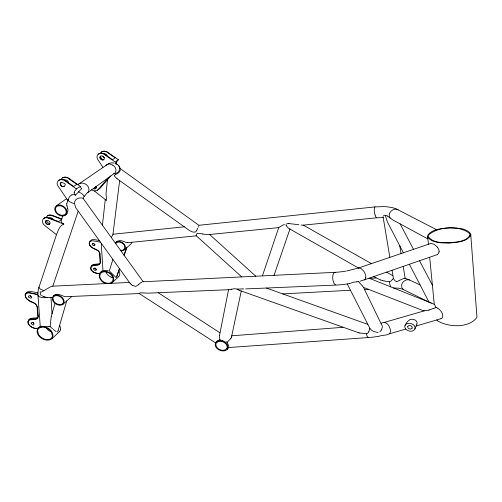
<?xml version="1.0" encoding="UTF-8"?>
<svg xmlns="http://www.w3.org/2000/svg" width="502" height="502" viewBox="0 0 502 502"><rect width="100%" height="100%" fill="white"/><g stroke="black" fill="none" stroke-linecap="round" stroke-linejoin="round"><path stroke-width="0.75" d="M68.536 182.759C68.517 180.927 66.383 179.478 64.664 180.074M37.631 330.975L38.441 334.25A10.837 9.394 4.9 0 0 44.546 339.088L46.686 339.572L49.014 339.44M52.415 335.825L51.455 332.23A10.881 9.431 4.9 0 0 45.481 327.649L43.323 327.178L40.988 327.323M382.386 326.94L381.501 329.883M439.024 251.584L438.974 251.991M37.932 292.892L31.068 291.48A5.472 4.744 4.9 0 0 30.352 291.373A3.966 3.439 4.9 0 0 27.215 292.151C21.209 295.91 29.693 302.392 33.64 302.8M102.433 225.21L105.276 199.564M107.472 179.766L106.029 193.621L106.518 200.549L94.414 190.998L91.546 189.888M112.912 234.735L119.639 180.582M74.221 192.442L74.265 192.21A3.928 3.407 4.9 0 1 74.829 190.992L76.429 188.947L78.657 187.397A4.499 3.903 4.9 0 1 78.833 187.277L80.558 186.631A3.075 2.667 4.9 0 0 81.236 188.181L81.719 188.639L75.488 195.109M365.707 277.769L364.647 279.677A1.826 1.581 4.9 0 1 364.245 279.871L359.997 281.208M28.118 321.807C28.024 326.984 37.154 331.088 40.229 326.206L37.964 295.22A27.773 24.077 4.9 0 1 39.037 287.088L56.506 234.61M68.04 199.997L68.868 201.283L71.717 202.745A20.758 17.997 4.9 0 0 74.641 203.636C73.976 199.771 77.81 197.506 81.274 197.957M219.474 335.612L228.561 289.698M120.317 170.052L120.273 170.247A5.277 4.574 4.9 0 1 119.915 171.094L119.037 172.293A9.714 8.421 4.9 0 1 116.42 174.156L115.698 174.514M231.491 337.068L241.261 290.991M369.874 328.346L347.265 283.95M438.93 252.186L438.66 252.964A4.675 4.054 4.9 0 1 438.384 253.441L438.309 253.554A4.28 3.709 4.9 0 1 437.775 254.144M139.179 293.406L140.422 292.804L143.723 292.948M116.232 162.786L116.401 162.303M51.185 316.85L50.106 326.57L48.782 326.695M109.405 270.609L112.881 259.459M51.204 316.768L54.969 303.352M58.15 330.467L66.703 300.974M58.132 330.542L57.517 331.998M442.657 316.856C443.479 313.537 440.474 310.173 437.863 308.259M67.682 212.246L67.958 210.319A11.81 10.241 4.9 0 0 67.726 208.499M62.712 215.992L61.075 221.388L61.859 222.781L63.804 224.099M66.816 203.674L68.203 199.514M262.414 275.899L278.748 227.594L208.28 234.641L203.203 234.095M52.798 286.19L78.199 211.216M416.892 324.097C418.467 320.37 411.508 317.013 408.12 321.079A13.328 11.552 4.9 0 0 407.266 321.876L405.453 324.399M116.338 277.531L119.426 268.557M124.032 255.154L126.491 247.975M116.941 276.326L119.551 268.733M124.157 255.336L126.774 247.731M274.048 275.328L289.93 229.056M46.165 217.492L46.316 217.134A3.702 3.207 4.9 0 1 47.332 215.948L47.728 215.672M412.173 328.001C412.744 325.742 408.873 324.549 407.762 326.432M112.812 235.087L111.331 237.239M407.724 326.513C407.135 328.772 411.012 329.971 412.129 328.095M405.34 324.65C402.347 330.04 412.387 333.811 414.909 329.036C416.484 324.054 407.561 321.029 405.032 325.39M61.3 179.327L61.319 179.277A4.323 3.752 4.9 0 1 61.476 178.932A3.978 3.445 4.9 0 1 62.449 177.808L65.034 176.999L67.965 177.664L80.558 186.556M374.574 207.452L374.247 209.541A23.349 20.243 4.9 0 0 375.063 214.981M198.146 227.205L198.434 226.471M414.972 328.898L416.855 324.204M197.757 228.178L196.677 230.575M37.914 293.927L37.248 294.291L29.7 292.735A4.637 4.016 4.9 0 0 27.61 292.685M67.387 212.967L67.092 213.488A5.673 4.913 4.9 0 1 66.182 214.549L65.963 214.73M442.482 317.308L441.873 318.136A2.686 2.328 4.9 0 1 440.919 318.72M368.807 331.778L369.867 328.364A2.09 1.813 4.9 0 0 370.024 328.565L370.363 329.005A10.071 8.735 4.9 0 0 372.559 330.831L372.973 331.107A12.456 10.793 4.9 0 0 373.726 331.515L378.094 332.575M83.068 198.434L84.185 196.163L82.008 193.816A19.591 16.986 4.9 0 0 78.5 191.833M101.253 243.282L102.966 270.409C95.819 273.577 100.155 282.833 106.443 283.555M219.462 335.681A6.25 5.415 4.9 0 0 219.43 335.876L219.813 339.666L217.033 341.084A4.537 3.934 4.9 0 0 216.249 341.806C211.267 348.689 225.768 355.146 228.623 347.365M196.615 230.682C195.761 233.135 192.14 232.156 189.812 230.713A9.802 8.496 4.9 0 1 189.028 230.211L117.085 178.756M100.318 156.417C98.706 158.544 104.887 161.945 100.877 157.572A6.582 5.704 4.9 0 1 100.3 156.442C102.126 154.271 105.928 158.161 103.776 159.68C102.101 161.33 97.959 157.766 100.626 156.047M381.388 330.09L379.782 331.916M84.123 196.671L86.595 193.502A11.91 10.322 4.9 0 1 86.821 193.276L114.462 173.315A4.242 3.677 4.9 0 0 115.328 172.45L115.949 170.994L115.937 169.343A7.348 6.369 4.9 0 0 112.806 165.158M230.832 338.461L227.218 342.182M37.832 328.421C34.004 335.612 45.833 343.412 51.794 338.787L59.186 331.916M227.331 349.141C230.368 343.136 219.857 337.758 215.791 342.42M392.508 279.363L391.428 280.631A3.294 2.855 4.9 0 1 389.652 281.635M392.696 279.118L393.367 278.303M46.077 220.616C44.772 222.593 47.583 224.952 49.541 224.243A1.694 1.468 4.9 0 0 49.742 224.156C51.204 222.235 48.299 219.713 46.328 220.472A1.675 1.45 4.9 0 0 45.933 220.679C43.856 222.668 47.778 225.913 49.717 224.181M118.346 159.705L116.433 161.042A3.671 3.181 4.9 0 0 116.031 161.368L115.391 162.171L103.28 153.775L100.72 153.305L98.486 154.007L100.852 153.097L103.619 153.549L112.504 159.692L115.146 157.873L106.411 151.805L103.864 151.29L101.561 151.974L103.889 151.083L106.713 151.566L118.346 159.705L116.797 161.65A3.608 3.125 4.9 0 0 116.514 162.077M94.771 245.315L94.947 244.593A1.594 1.381 4.9 0 1 94.577 244.505A1.763 1.531 4.9 0 1 93.472 243.288L92.512 243.501M93.83 268.313C92.92 269.085 94.859 271.086 96.051 270.114M60.88 182.609C59.487 190.478 71.177 183.97 61.156 182.414A1.776 1.537 4.9 0 0 60.811 182.59C58.728 184.372 61.853 187.528 63.999 186.6A1.776 1.537 4.9 0 0 64.363 186.411L64.425 186.367M108.57 177.551L97.802 189.875A3.395 2.943 4.9 0 1 97.3 190.333L94.432 191.005M110.823 175.932L100.08 188.219A3.395 2.943 4.9 0 1 99.609 188.652L97.3 190.333M96.114 270.057L96.296 269.31A1.613 1.399 4.9 0 1 95.932 269.16A1.757 1.519 4.9 0 1 94.865 268.055L96.284 269.254M91.289 266.091C88.226 270.885 96.089 273.979 99.703 273.559M92.437 243.57C91.502 244.279 93.403 246.4 94.665 245.422M37.349 317.866L37.179 318.03A3.144 2.723 4.9 0 1 35.316 318.745L30.791 319.165A3.42 2.962 4.9 0 0 28.758 319.931C25.125 324.618 33.546 329.18 37.7 328.597M124.013 249.274C127.27 244.976 119.526 239.787 116.125 243.093A3.37 2.924 4.9 0 0 115.711 243.621M112.046 281.892C116.489 275.931 105.822 268.739 100.933 273.101C96.39 278.779 106.832 286.41 111.959 281.973M51.888 338.693C56.695 331.703 44.383 323.194 38.334 327.894M112.573 282.3C117.38 275.931 106.041 267.955 100.513 272.592M65.856 214.756C70.167 209.328 60.491 201.948 55.76 206.36C53.369 208.989 55.465 213.005 58.081 214.592C59.575 215.578 61.388 216.155 63.183 215.954C63.905 216.262 66.44 214.417 65.436 215.113M138.834 284.339L138.502 284.665M138.878 284.301L141.068 282.438M138.395 284.772L135.753 286.441L132.415 285.387M118.397 276.891L112.479 282.388A5.07 4.393 4.9 0 1 110.961 283.335M63.095 304.168C67.067 299.136 58.069 292.484 53.432 295.923C49.102 300.642 58.357 308.027 63.089 304.181L71.447 296.764A3.752 3.257 4.9 0 0 71.717 296.45M28.758 319.956L29.806 319.059M92.337 265.169L91.515 265.878A3.357 2.905 4.9 0 1 93.403 265.119L97.583 264.636M127.477 242.73A2.592 2.246 4.9 0 1 126.661 242.635L126.466 242.585A6.099 5.284 4.9 0 1 125.914 242.403C122.77 240.64 117.951 239.366 115.573 242.686A3.79 3.282 4.9 0 0 115.284 243.024M93.88 268.275L94.822 268.049M115.793 242.485C120.009 238.977 128.305 245.252 124.433 249.801L131.066 243.916A3.985 3.451 4.9 0 0 131.888 242.485M53.356 295.985C56.569 292.271 61.213 295.496 64.808 296.632A3.376 2.924 4.9 0 0 65.586 296.713L139.28 293.538M77.879 184.617L108.658 163.608A8.528 7.392 4.9 0 1 113.157 162.899L114.086 163.087M437.568 254.313L437.48 254.376A3.621 3.137 4.9 0 1 436.539 254.872L364.245 279.871M278.874 227.494L283.178 224.946A3.96 3.432 4.9 0 1 284.508 224.645M62.449 177.815L64.758 177.25L67.469 177.871L76.756 184.347L73.7 186.455L65.636 180.682C61.884 176.905 54.291 181.316 58.132 186.217L67.864 200.53M61.545 219.487L58.615 221.633L49.014 217.924M44.176 218.194C41.189 219.838 42.501 224.105 44.91 225.649L56.475 234.71C58.044 230.876 59.387 225.938 63.472 224.137A1.926 1.675 4.9 0 1 63.66 224.112M105.884 165.189L108.332 164.06A4.405 3.821 4.9 0 1 109.631 163.991L112.825 165.139M56.318 205.883L65.354 199.532A4.323 3.746 4.9 0 1 66.32 199.03L66.747 198.886M98.486 154.007C96.666 155.118 96.56 157.948 97.834 159.605L102.891 167.26M101.555 151.98L101.442 152.056A3.934 3.414 4.9 0 0 100.463 153.148M103.694 159.736L103.719 159.724A2.09 1.813 4.9 0 1 102.314 159.73M58.696 180.281L61.244 179.578L64.118 180.274L76.429 188.947M43.837 290.702L50.42 286.862M43.643 290.827L41.515 292.02L40.191 291.894A9.205 7.976 4.9 0 0 41.189 295.609M141.282 282.306L141.677 282.086M399.328 280.398L404.041 278.334A1.864 1.613 4.9 0 1 404.737 278.296M399.034 280.574L397.848 281.214A2.642 2.29 4.9 0 1 396.611 281.572M115.548 174.577L114.349 175.273L114.487 176.089A3.953 3.426 4.9 0 0 114.625 176.29L117.048 178.731M433.91 308.291L429.762 309.797M433.998 308.253L435.918 307.456M50.922 286.642L51.995 286.265A1.813 1.569 4.9 0 1 52.327 286.209L129.397 282.431M71.893 194.92L72.156 194.832A3.897 3.382 4.9 0 1 73.097 194.65L73.405 194.638A3.897 3.382 4.9 0 1 74.453 194.745L74.754 194.826A4.418 3.828 4.9 0 1 75.112 194.952M350.691 283.216L352.737 282.444A10.366 8.986 4.9 0 1 353.257 282.287L356.483 281.835M379.092 336.24C382.505 334.564 390.569 336.277 390.518 330.994C390.192 326.382 386.377 320.132 381.181 323.238M286.447 225.856L287.997 227.782A4.568 3.96 4.9 0 0 288.769 228.404L358.478 268.005L430.873 243.457A1.45 1.255 4.9 0 1 431.092 243.401L434.148 244.317L437.393 247.141M367.006 333.479L366.491 333.61M63.949 215.063C60.121 216.293 55.352 213.03 55.452 208.932A4.11 3.558 4.9 0 1 56.833 206.422A3.803 3.301 4.9 0 1 57.724 205.989C61.558 204.728 66.371 208.023 66.239 212.139A3.96 3.432 4.9 0 1 63.967 215.094M358.284 268.068L347.007 270.904M350.132 283.404L349.31 283.617M389.426 333.849L405.729 329.055M416.12 326.005L440.812 318.751M384.488 322.366L424.309 310.838M27.284 292.779L27.616 292.697M358.459 268.012L360.913 268.432L363.73 271.155A14.476 12.55 4.9 0 1 365.45 274.782A9.532 8.264 4.9 0 1 365.738 277.769M231.617 289.196L230.148 289.572A4.047 3.508 4.9 0 1 229.527 289.66L148.674 293.137L144.124 292.98M231.215 289.309L234.396 288.725A6.815 5.911 4.9 0 1 235.193 288.788L236.48 288.989M429.656 309.828L428.419 310.136M237.233 289.114L242.886 288.907M358.717 281.559L358.917 281.998M428.344 310.154L425.627 310.631M358.441 281.616L357.926 281.704M424.472 310.801L425.181 310.694M346.173 271.055L346.173 271.055A84.223 73.016 4.9 0 1 335.769 272.297M378.715 336.302L373.557 337.062A89.814 77.86 4.9 0 1 368.474 337.551L228.485 347.56M389.608 281.591L389.546 281.597A17.972 15.581 4.9 0 0 390.242 285.638L390.336 285.858A8.659 7.505 4.9 0 0 390.82 286.899M357.731 281.729L356.602 281.829M112.975 234.239L184.278 226.81M198.874 225.285L375.32 206.893L383.992 206.592A44.226 38.34 4.9 0 1 386.559 206.749L391.328 207.439A25.947 22.496 4.9 0 1 396.053 208.807L436.614 229.728M127.539 242.711L196.546 235.814M383.202 217.561L377.109 217.768L303.032 225.172A1.857 1.613 4.9 0 1 302.819 225.178L301.125 225.034M103.506 270.333L108.3 270.522M35.253 319.372L30.722 319.774A2.999 2.598 4.9 0 0 28.099 321.613M231.761 335.794L342.885 327.323M389.251 281.628L387.594 281.578M335.763 272.291L334.865 272.341M369.528 278.372L376.048 277.989M337.018 285.017L337.168 285.01A95.11 82.447 4.9 0 0 349.185 283.63M385.618 215.477L385.668 215.471A2.447 2.121 4.9 0 1 386.935 215.866L387.237 215.979M282.708 293.902L350.471 290.256M364.527 289.497L368.349 289.29M142.687 281.779L334.803 272.341A1.004 0.872 4.9 0 0 334.313 272.46L333.052 274.406L332.688 277.656A20.569 17.827 4.9 0 0 332.908 280.016L334.169 283.724L335.926 285.067L245.654 288.92M336.39 285.048L336.007 285.067M47.928 297.479L52.44 297.284M47.765 297.479L46.83 297.429M48.594 326.702L45.161 326.532M393.486 287.96L398.111 288.186A22.552 19.547 4.9 0 1 398.908 288.299L400.301 288.562A14.941 12.952 4.9 0 1 402.635 289.24L431.218 303.082M63.817 224.099L48.619 218.207M288.895 223.541L298.897 224.745M40.762 326.244L44.659 326.488M243.407 288.92L243.081 288.914M396.586 281.547L395.061 280.825L393.581 278.861M376.833 217.793L375.929 217.077L375.038 214.981M368.474 337.551L367.263 336.535L366.178 333.667L359.84 333.027M120.932 250.285L120.511 250.241M59.349 304.576L60.786 304.501A3.533 3.062 4.9 0 0 63.465 301.79L63.34 300.51M81.857 197.983L82.479 198.064M57.278 295.653L55.59 295.709A3.533 3.062 4.9 0 0 52.93 298.439L53.061 299.719M387.161 281.528L384.156 280.957M237.132 289.102L236.825 289.052M93.479 243.288L94.934 244.537M202.57 233.976L202.89 234.039M202.488 233.963C199.959 233.486 195.698 232.395 196.106 235.57M99.252 240.496L94.52 239.617A4.857 4.211 4.9 0 0 93.868 239.536A3.771 3.269 4.9 0 0 90.994 240.307L90.178 241.01A3.363 2.912 4.9 0 0 89.852 241.324C86.909 245.459 93.636 249.124 96.685 249.864M100.249 242.146L93.385 240.866C91.703 240.433 89.456 241.343 89.369 243.288C89.287 247.047 94.175 248.452 96.698 249.689M99.609 273.728L94.796 272.762L92.908 271.877M37.179 294.548L29.637 292.992C27.974 292.49 25.633 293.319 25.407 295.126C25.037 299.393 30.798 301.256 33.647 302.624M359.771 333.014L358.704 332.763M383.967 280.913L382.737 280.605M358.56 332.726L239.172 290.244M382.631 280.574L380.441 279.934M95.819 188.369L95.65 188.313A4.694 4.072 4.9 0 1 94.432 187.717M43.906 290.658L40.794 289.359L39.156 287.916A1.374 1.192 4.9 0 1 38.999 287.069M226.458 342.006L227.218 342.314M380.372 279.915L373.645 276.621M226.264 341.944L225.812 341.799M30.176 295.709C24.052 296.174 35.297 300.886 30.176 295.709A2.165 1.876 4.9 0 0 31.356 296.738M223.911 341.153L224.268 341.278M44.728 296.92L46.78 297.422A12.519 10.849 4.9 0 1 41.722 297.504L39.307 296.764L38.127 295.747A1.606 1.393 4.9 0 1 37.964 295.22M222.825 340.776L223.214 340.914M222.455 340.645L221.997 340.488M266.418 288.066L367.834 324.386M44.596 296.87L43.341 296.375M220.974 340.118L219.826 339.672M42.03 295.816L43.078 296.255M239.084 290.212L238.789 290.087M52.541 215.402L61.727 218.941M52.152 215.678L61.602 219.324M93.391 188.746L93.41 188.758A2.221 1.926 4.9 0 0 95.185 188.84M363.498 287.401L423.964 310.939M369.089 278.196L434.356 304.319M115.184 163.476L116.351 164.141A2.918 2.529 4.9 0 1 115.429 162.748M385.298 215.471L387.525 222.21L403.388 252.776M404.882 278.34A25.602 22.195 4.9 0 1 409.588 280.022L420.111 284.967M403.583 289.654L401.769 287.646L401.656 284.81A8.446 7.323 4.9 0 1 403.884 281.245L406.256 279.896L408.785 279.758A3.489 3.025 4.9 0 1 409.594 280.028M238.431 289.911L237.383 289.227M427.892 238.921L392.922 219.989L387.87 216.375A9.469 8.208 4.9 0 0 387.237 215.979M303.302 225.147L371.442 263.606M386.571 272.153L392.928 275.736M132.214 285.268L131.493 284.785M139.211 293.526L215.496 342.866M158.199 292.729L220.014 332.876M92.895 271.689L90.975 269.235L91.264 266.75L92.864 265.727L97.539 265.169A3.319 2.874 4.9 0 0 100.268 263.261L100.293 263.01A3.985 3.458 4.9 0 0 100.375 262.126L99.948 253.949M120.198 168.559L198.88 225.291M49.767 224.13L48.443 223.095A7.624 6.614 4.9 0 1 46.755 221.225A7.009 6.074 4.9 0 1 46.36 220.46M53.325 329.425L56.224 331.747M390.06 218.031C387.055 214.028 392.238 207.997 396.894 209.309A4.38 3.796 4.9 0 1 398.086 209.736M52.566 328.816L50.15 326.62M437.644 320.866C448.211 327.36 468.761 328.377 476.749 317.59A5.045 4.374 4.9 0 0 476.894 316.247L470.757 234.541A3.57 3.094 4.9 0 0 470.713 234.208A3.696 3.207 4.9 0 0 470.543 233.656C465.762 227.594 456.575 228.146 449.572 227.858C442.224 228.492 433.144 228.717 428.018 234.779A3.909 3.389 4.9 0 0 427.641 236.448L428.419 244.292M111.984 273.54L115.887 277.368M209.61 234.509L255.794 276.225M196.213 235.72L241.757 276.916M111.632 273.22L109.982 271.569A4.995 4.33 4.9 0 1 109.637 271.086M362.231 285.807L359.049 282.168M362.419 286.021L363.341 287.119M83.031 198.309L143.214 281.754M130.263 283.63L75.815 207.815A9.99 8.659 4.9 0 1 75.607 207.408L74.679 204.214M46.523 328.327L46.24 327.906M286.366 225.731L285.845 224.89M227.274 342.408L227.425 342.678M118.88 270.685L119.175 271.262A7.128 6.181 4.9 0 1 119.645 274.895A5.158 4.474 4.9 0 1 118.491 276.809M59.594 325.497L59.807 325.911A7.743 6.714 4.9 0 1 60.466 329.801M227.437 342.703L228.793 346.355A4.129 3.577 4.9 0 1 228.805 346.568M400.107 223.879L413.516 249.343M419.521 260.751L432.41 285.23M409.362 264.272L429.066 302.204M363.417 287.244L382.38 326.306M119.796 167.505L118.949 166.074A8.245 7.147 4.9 0 0 118.315 165.334L117.87 164.913A7.875 6.827 4.9 0 0 117.079 164.311M435.893 307.381L434.619 304.601A1.073 0.929 4.9 0 0 434.456 304.4M120.329 169.048L120.279 168.867A10.611 9.199 4.9 0 0 119.878 167.668M66.866 205.443L67.732 208.499M389.859 257.363L383.114 217.04A1.625 1.406 4.9 0 1 383.164 216.538M392.018 270.271L393.304 277.964M399.761 245.792L401.054 253.566M403.188 266.405L405.189 278.415M429.681 257.244L434.261 304.281M37.939 315.971L37.11 307.13A4.593 3.978 4.9 0 0 37.01 306.584A6.721 5.829 4.9 0 0 33.609 302.857M38.208 316.166L37.38 307.318A6.953 6.024 4.9 0 0 33.584 302.737M50.972 297.347L52.045 313.775M99.685 253.786L100.111 261.956M38.259 316.16A3.52 3.05 4.9 0 1 35.272 319.492M37.92 315.978A3.307 2.868 4.9 0 1 37.631 317.528A3.087 2.679 4.9 0 1 36.47 317.81L31.952 318.218A3.721 3.225 4.9 0 0 29.787 319.04M470.763 234.541A3.765 3.263 4.9 0 1 470.587 235.708C465.956 242.265 456.418 242.334 449.139 243.075C442.049 242.824 432.837 243.395 427.905 237.371A3.671 3.181 4.9 0 1 427.654 236.467M437.644 320.86A8.283 7.179 4.9 0 1 436.721 319.95M124.433 249.87A4.311 3.734 4.9 0 1 121.082 250.805M47.332 215.954A3.614 3.131 4.9 0 1 47.659 215.747M96.202 187.334A6.727 5.836 4.9 0 1 95.744 186.775M96.133 187.83A6.764 5.861 4.9 0 1 95.411 187.008M25.113 294.994A3.37 2.918 4.9 0 1 27.271 292.748M87.48 192.712A4.267 3.696 4.9 0 0 88.371 191.82L89.055 189.63L88.477 187.233A8.082 7.009 4.9 0 0 85.34 184.021L82.811 183.111L80.025 183.293A4.305 3.727 4.9 0 0 78.921 183.839M100.149 261.956A3.137 2.723 4.9 0 1 97.608 264.767M231.516 337.074A5.233 4.537 4.9 0 1 230.801 338.436M44.088 218.075A4.75 4.116 4.9 0 1 48.945 218.031M131.518 284.76A5.641 4.888 4.9 0 1 130.244 283.636M118.428 165.265A6.149 5.327 4.9 0 1 119.074 170.831A6.149 5.327 4.9 0 1 113.672 173.73M95.976 186.587A2.146 1.857 4.9 0 1 95.637 188.652A1.713 1.487 4.9 0 1 95.173 188.821M52.44 335.825A4.738 4.11 4.9 0 1 49.027 339.477M37.606 330.975A4.744 4.11 4.9 0 1 40.976 327.279M368.75 331.759A3.727 3.232 4.9 0 1 367.376 333.397M53.237 219.236A3.257 2.824 4.9 0 1 53.476 219.644M49.842 217.824A2.849 2.472 4.9 0 1 53.074 219.292M49.51 218.119A1.675 1.456 4.9 0 1 49.874 217.937M99.685 263.525A3.031 2.623 4.9 0 1 98.486 263.876L94.313 264.359A3.577 3.1 4.9 0 0 92.324 265.156M47.602 215.653A4.863 4.217 4.9 0 1 52.101 215.76M47.64 215.559A4.731 4.098 4.9 0 1 52.478 215.502M43.774 218.477A3.614 3.131 4.9 0 1 44.101 218.27M44.044 218.175A4.888 4.236 4.9 0 1 48.569 218.288M374.636 207.458A0.922 0.803 4.9 0 1 375.076 206.868M286.278 224.105A3.727 3.232 4.9 0 1 288.876 223.66M66.917 205.431A4.694 4.066 4.9 0 1 66.747 203.668M117.123 164.248A1.889 1.638 4.9 0 1 116.219 163.05M435.981 307.381A2.912 2.523 4.9 0 1 437.681 308.328M123.906 249.431A3.79 3.288 4.9 0 1 120.963 250.253M57.272 295.722A7.072 6.131 4.9 0 1 63.246 300.529M59.355 304.513A7.028 6.093 4.9 0 1 53.181 299.694M96.654 249.776A5.955 5.158 4.9 0 1 100.005 253.943M71.886 194.914A4.888 4.236 4.9 0 0 70.462 195.818L70.085 196.169A8.49 7.361 4.9 0 0 69.088 197.562L68.636 198.441A18.668 16.183 4.9 0 0 68.222 199.476M74.654 194.475A3.414 2.962 4.9 0 1 74.258 192.448M75.488 195.115A2.165 1.876 4.9 0 1 74.792 194.588M112.988 277.669A7.925 6.871 4.9 0 1 111.118 277.148M111.168 277.029A8.565 7.423 4.9 0 1 105.947 271.908M104.259 157.641A3.056 2.648 4.9 0 1 102.941 156.197M51.279 331.991A10.843 9.4 4.9 0 1 46.554 328.346M33.929 323.413A2.228 1.933 4.9 0 1 32.969 322.673M104.234 153.8A2.686 2.328 4.9 0 1 107.183 155.965M437.305 247.197A8.107 7.028 4.9 0 1 439.143 251.552M96.648 249.927A5.616 4.869 4.9 0 1 99.741 253.78M383.572 215.603A1.544 1.337 4.9 0 1 385.335 215.402M60.397 329.801A5.158 4.468 4.9 0 1 59.286 331.835M31.149 323.162C35.052 329.023 34.544 319.391 31.149 323.162M469.69 235.695C465.373 241.851 456.469 241.977 449.654 242.73C442.708 242.573 433.897 243.1 428.865 237.459A3.57 3.1 4.9 0 1 428.539 236.411A3.796 3.294 4.9 0 1 429.003 234.629C438.403 226.408 460.02 225.203 469.565 233.549A3.602 3.119 4.9 0 1 469.809 234.252A3.533 3.062 4.9 0 1 469.684 235.695M226.628 348.746C223.415 352.222 216.657 349.524 215.879 345.1A4.261 3.69 4.9 0 1 216.029 343.638A3.759 3.263 4.9 0 1 216.475 342.835C219.763 339.365 226.672 342.195 227.211 346.763A4.173 3.621 4.9 0 1 227.029 348.005A3.759 3.263 4.9 0 1 226.628 348.746"/></g></svg>
